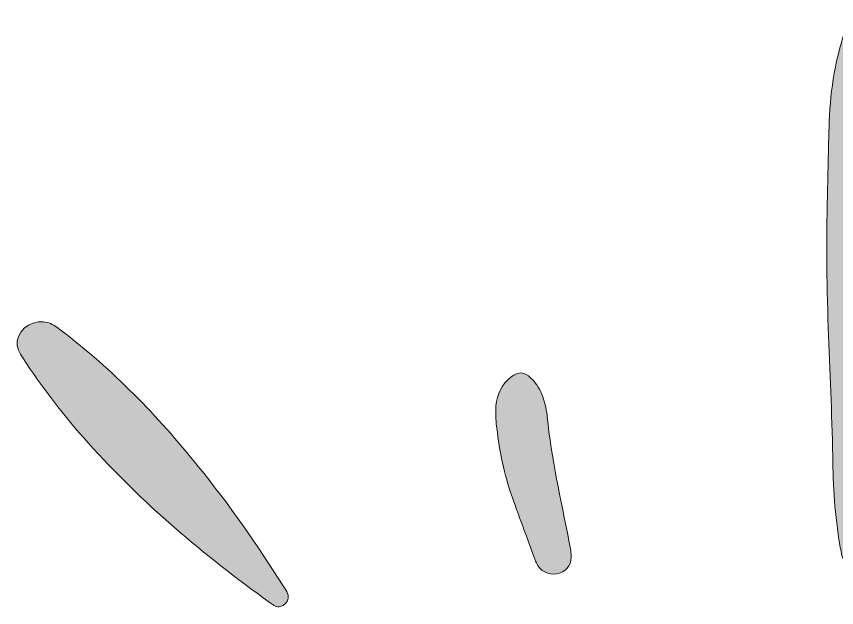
# Model space of a CAD drawing. Header units: inches. Extents: x 88 to 991, y -1019 to -61.
# Drawn here: x 246.2 to 539.7, y -273 to -61.3 of the extents above; entities that cross this region are included whole.
import ezdxf

# ---------------------------------------------------------------- set-up
doc = ezdxf.new("R2010")
doc.units = ezdxf.units.IN
doc.header["$MEASUREMENT"] = 0
doc.layers.add('Layer 1', color=7, linetype='Continuous')

# ---------------------------------------------------------------- blocks, each defined once
blk = doc.blocks.new('block 7')
at = {"layer": 'Layer 1', "true_color": 0xd21b30}
h = blk.add_hatch(color=242, dxfattribs=at)
h.dxf.hatch_style = 2
edge = h.paths.add_edge_path()
edge.add_spline(control_points=[(538.33, -218.78), (538.5, -229.46), (539.07, -240.13), (540.92, -250.68), (541.1, -251.73), (541.29, -252.78), (541.47, -253.83), (541.72, -255.27), (542.33, -256.39), (543.99, -256.43), (545.47, -256.47), (546.09, -255.51), (546.42, -254.24), (546.66, -253.34), (547.01, -252.46), (547.19, -251.54), (548.15, -246.7), (549.23, -241.88), (549.86, -236.96), (552.34, -217.48), (553.33, -197.85), (555.6, -180.89), (558.35, -154.98), (559.71, -131.52), (560.85, -108.03), (561.51, -94.37), (560.93, -80.82), (557.37, -67.51), (556.32, -63.59), (554.09, -61.6), (550.07, -61.45), (546.33, -61.31), (543.89, -63.15), (542.65, -66.81), (538.91, -77.93), (537.34, -89.4), (537.03, -101.08), (536.83, -108.15), (536.7, -115.23), (536.51, -122.3), (536.07, -139.12), (536.15, -155.94), (536.74, -172.76), (537.28, -188.1), (538.08, -203.43), (538.33, -218.78)], knot_values=[0, 0, 0, 0, 1, 1, 1, 2, 2, 2, 3, 3, 3, 4, 4, 4, 5, 5, 5, 6, 6, 6, 7, 7, 7, 8, 8, 8, 9, 9, 9, 10, 10, 10, 11, 11, 11, 12, 12, 12, 13, 13, 13, 14, 14, 14, 15, 15, 15, 15], degree=3, periodic=1)
h = blk.add_hatch(color=242, dxfattribs=at)
h.dxf.hatch_style = 2
edge = h.paths.add_edge_path()
edge.add_spline(control_points=[(271.91, -214.06), (291.22, -235.67), (313.3, -254.15), (336.7, -271.13), (337.24, -271.53), (337.79, -271.9), (338.36, -272.25), (339.67, -273.05), (340.94, -272.81), (342.09, -271.94), (343.42, -270.94), (343.8, -269.53), (343.27, -268.02), (342.92, -267.03), (342.25, -266.15), (341.68, -265.25), (332.3, -250.46), (322.31, -236.11), (311.32, -222.48), (296.76, -204.43), (280.75, -187.85), (262.24, -173.79), (260.86, -172.74), (259.5, -171.67), (257.82, -171.1), (252.91, -169.43), (247.04, -172.83), (246.54, -177.65), (246.22, -179.95), (247.33, -181.78), (248.5, -183.59), (255.48, -194.37), (263.35, -204.48), (271.91, -214.06)], knot_values=[0, 0, 0, 0, 1, 1, 1, 2, 2, 2, 3, 3, 3, 4, 4, 4, 5, 5, 5, 6, 6, 6, 7, 7, 7, 8, 8, 8, 9, 9, 9, 10, 10, 10, 11, 11, 11, 11], degree=3, periodic=1)
h = blk.add_hatch(color=242, dxfattribs=at)
h.dxf.hatch_style = 2
edge = h.paths.add_edge_path()
edge.add_spline(control_points=[(423.09, -231.82), (425.88, -239.89), (428.89, -247.88), (431.82, -255.89), (432.09, -256.64), (432.43, -257.39), (432.87, -258.04), (434.63, -260.66), (437.66, -261.67), (440.59, -260.68), (443.59, -259.66), (445.12, -257.2), (444.75, -253.8), (444.57, -252.21), (444.22, -250.65), (443.92, -249.07), (441.11, -234.28), (437.55, -219.62), (436.2, -204.56), (436, -202.33), (435.36, -200.11), (434.7, -197.95), (433.87, -195.24), (432.42, -192.83), (430.35, -190.85), (427.89, -188.51), (425.94, -188.37), (423.24, -190.43), (419.81, -193.02), (418.36, -196.66), (417.81, -200.81), (417.85, -202.94), (417.71, -205.09), (417.95, -207.2), (418.91, -215.56), (420.33, -223.85), (423.09, -231.82)], knot_values=[0, 0, 0, 0, 1, 1, 1, 2, 2, 2, 3, 3, 3, 4, 4, 4, 5, 5, 5, 6, 6, 6, 7, 7, 7, 8, 8, 8, 9, 9, 9, 10, 10, 10, 11, 11, 11, 12, 12, 12, 12], degree=3, periodic=1)
at = {"layer": 'Layer 1', "lineweight": 0}
for points, knots in [([(538.33, -218.78), (538.5, -229.46), (539.07, -240.13), (540.92, -250.68), (541.1, -251.73), (541.29, -252.78), (541.47, -253.83), (541.72, -255.27), (542.33, -256.39), (543.99, -256.43), (545.47, -256.47), (546.09, -255.51), (546.42, -254.24), (546.66, -253.34), (547.01, -252.46), (547.19, -251.54), (548.15, -246.7), (549.23, -241.88), (549.86, -236.96), (552.34, -217.48), (553.33, -197.85), (555.6, -180.89), (558.35, -154.98), (559.71, -131.52), (560.85, -108.03), (561.51, -94.37), (560.93, -80.82), (557.37, -67.51), (556.32, -63.59), (554.09, -61.6), (550.07, -61.45), (546.33, -61.31), (543.89, -63.15), (542.65, -66.81), (538.91, -77.93), (537.34, -89.4), (537.03, -101.08), (536.83, -108.15), (536.7, -115.23), (536.51, -122.3), (536.07, -139.12), (536.15, -155.94), (536.74, -172.76), (537.28, -188.1), (538.08, -203.43), (538.33, -218.78)], [0, 0, 0, 0, 1, 1, 1, 2, 2, 2, 3, 3, 3, 4, 4, 4, 5, 5, 5, 6, 6, 6, 7, 7, 7, 8, 8, 8, 9, 9, 9, 10, 10, 10, 11, 11, 11, 12, 12, 12, 13, 13, 13, 14, 14, 14, 15, 15, 15, 15]), ([(271.91, -214.06), (291.22, -235.67), (313.3, -254.15), (336.7, -271.13), (337.24, -271.53), (337.79, -271.9), (338.36, -272.25), (339.67, -273.05), (340.94, -272.81), (342.09, -271.94), (343.42, -270.94), (343.8, -269.53), (343.27, -268.02), (342.92, -267.03), (342.25, -266.15), (341.68, -265.25), (332.3, -250.46), (322.31, -236.11), (311.32, -222.48), (296.76, -204.43), (280.75, -187.85), (262.24, -173.79), (260.86, -172.74), (259.5, -171.67), (257.82, -171.1), (252.91, -169.43), (247.04, -172.83), (246.54, -177.65), (246.22, -179.95), (247.33, -181.78), (248.5, -183.59), (255.48, -194.37), (263.35, -204.48), (271.91, -214.06)], [0, 0, 0, 0, 1, 1, 1, 2, 2, 2, 3, 3, 3, 4, 4, 4, 5, 5, 5, 6, 6, 6, 7, 7, 7, 8, 8, 8, 9, 9, 9, 10, 10, 10, 11, 11, 11, 11]), ([(423.09, -231.82), (425.88, -239.89), (428.89, -247.88), (431.82, -255.89), (432.09, -256.64), (432.43, -257.39), (432.87, -258.04), (434.63, -260.66), (437.66, -261.67), (440.59, -260.68), (443.59, -259.66), (445.12, -257.2), (444.75, -253.8), (444.57, -252.21), (444.22, -250.65), (443.92, -249.07), (441.11, -234.28), (437.55, -219.62), (436.2, -204.56), (436, -202.33), (435.36, -200.11), (434.7, -197.95), (433.87, -195.24), (432.42, -192.83), (430.35, -190.85), (427.89, -188.51), (425.94, -188.37), (423.24, -190.43), (419.81, -193.02), (418.36, -196.66), (417.81, -200.81), (417.85, -202.94), (417.71, -205.09), (417.95, -207.2), (418.91, -215.56), (420.33, -223.85), (423.09, -231.82)], [0, 0, 0, 0, 1, 1, 1, 2, 2, 2, 3, 3, 3, 4, 4, 4, 5, 5, 5, 6, 6, 6, 7, 7, 7, 8, 8, 8, 9, 9, 9, 10, 10, 10, 11, 11, 11, 12, 12, 12, 12])]:
    blk.add_open_spline(points, degree=3, knots=knots, dxfattribs=at)
blk = doc.blocks.new('block 2')
at = {"layer": 'Layer 1'}
blk.add_blockref('block 7', (0, 0), dxfattribs=at)

msp = doc.modelspace()

# ---------------------------------------------------------------- block references
at = {"layer": 'Layer 1'}
msp.add_blockref('block 2', (0, 0), dxfattribs=at)

doc.saveas('drawing.dxf')
